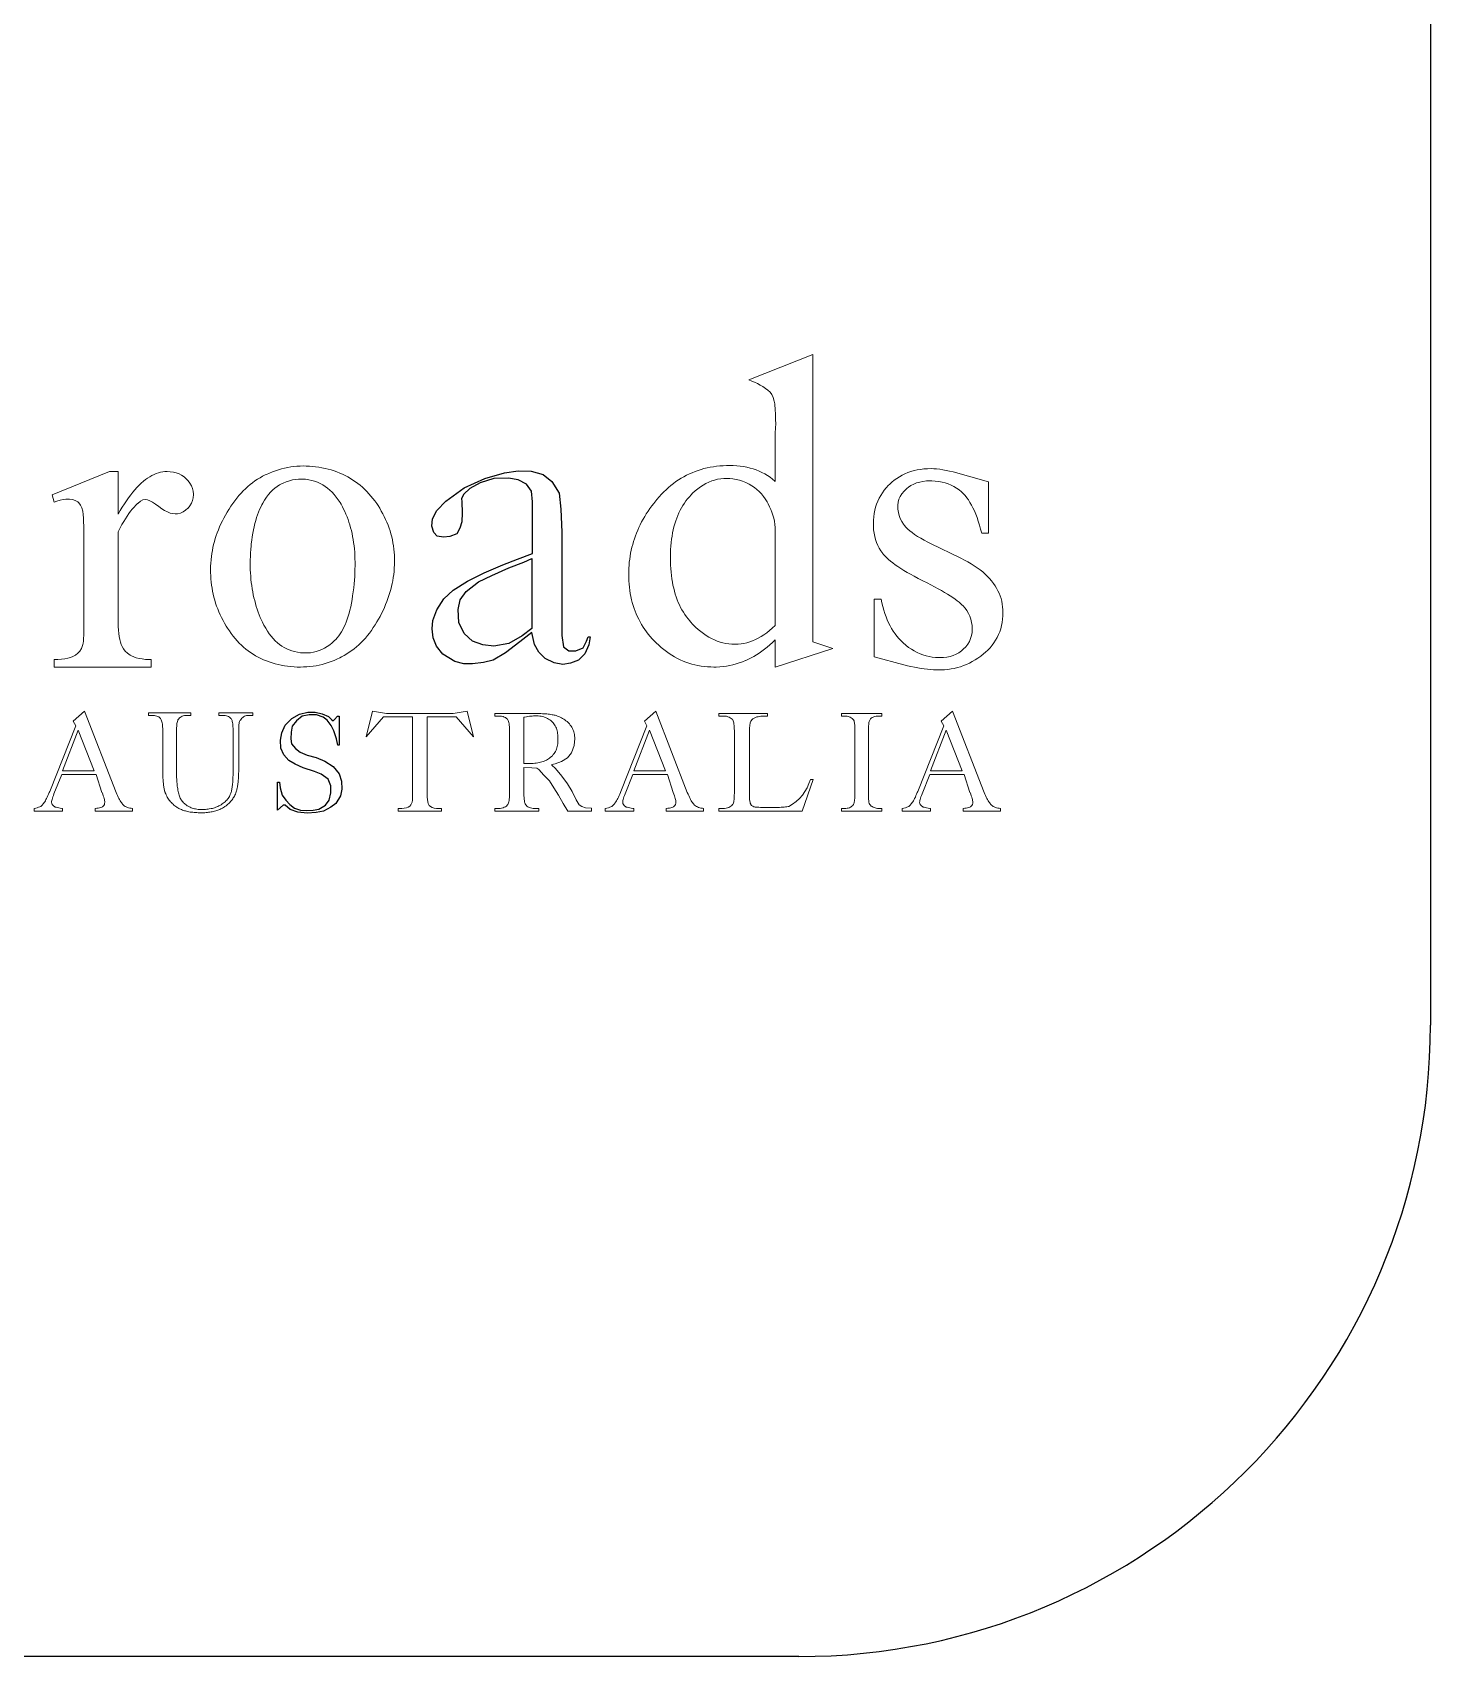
# Model space of a CAD drawing. Extents: x 182 to 1067, y -1436 to 264.
# Drawn here: x 280.27 to 302.4, y 143.55 to 169.26 of the extents above; entities that cross this region are included whole.
import ezdxf

# ---------------------------------------------------------------- set-up
doc = ezdxf.new("R2010")
doc.units = 0
doc.header["$LTSCALE"] = 12
doc.header["$MEASUREMENT"] = 0
doc.layers.add('L18', color=4, linetype='CONTINUOUS')
doc.layers.add('L35', color=3, linetype='CONTINUOUS')

msp = doc.modelspace()

# ---------------------------------------------------------------- linework, layer by layer
at = {"layer": 'L18', "lineweight": 0}
for points in [[(291.608, 163.762, -0.102516), (291.947, 163.568), (291.972, 163.532), (291.993, 163.485), (292.01, 163.429), (292.014, 163.408), (292.018, 163.383), (292.021, 163.353), (292.023, 163.318), (292.026, 163.279), (292.028, 163.235), (292.03, 163.186), (292.032, 163.133), (292.033, 163.074), (292.026, 162.926), (292.026, 162.859), (292.027, 162.786), (292.027, 162.709), (292.027, 162.155), (292.021, 162.16), (291.982, 162.192), (291.943, 162.221), (291.902, 162.249), (291.859, 162.274), (291.815, 162.297), (291.77, 162.318), (291.724, 162.337), (291.676, 162.353), (291.627, 162.368), (291.577, 162.38), (291.525, 162.39), (291.472, 162.398), (291.418, 162.403), (291.362, 162.406), (291.305, 162.408), (291.255, 162.407), (291.202, 162.404), (291.149, 162.401), (291.098, 162.395), (291.047, 162.388), (290.997, 162.379), (290.947, 162.369), (290.898, 162.358), (290.851, 162.344), (290.804, 162.329), (290.757, 162.312), (290.712, 162.294), (290.667, 162.274), (290.623, 162.253), (290.579, 162.23), (290.537, 162.205), (290.495, 162.179), (290.454, 162.152), (290.414, 162.122), (290.375, 162.091), (290.336, 162.059), (290.298, 162.025), (290.261, 161.989), (290.224, 161.952), (290.188, 161.913), (290.154, 161.872), (290.134, 161.849), (290.102, 161.808), (290.071, 161.767), (290.041, 161.726), (290.013, 161.684), (289.985, 161.642), (289.959, 161.599), (289.935, 161.557), (289.911, 161.514), (289.889, 161.47), (289.868, 161.427), (289.849, 161.383), (289.83, 161.338), (289.813, 161.294), (289.797, 161.249), (289.783, 161.204), (289.77, 161.159), (289.757, 161.113), (289.747, 161.067), (289.737, 161.02), (289.729, 160.974), (289.722, 160.927), (289.716, 160.879), (289.712, 160.832), (289.709, 160.784), (289.707, 160.736), (289.706, 160.687), (289.707, 160.635), (289.709, 160.582), (289.712, 160.531), (289.717, 160.479), (289.723, 160.429), (289.731, 160.38), (289.74, 160.331), (289.751, 160.283), (289.763, 160.236), (289.776, 160.19), (289.791, 160.145), (289.807, 160.1), (289.825, 160.057), (289.843, 160.014), (289.864, 159.972), (289.885, 159.93), (289.909, 159.89), (289.933, 159.85), (289.959, 159.812), (289.987, 159.774), (290.015, 159.737), (290.046, 159.701), (290.077, 159.665), (290.11, 159.63), (290.141, 159.6), (290.181, 159.562), (290.221, 159.527), (290.262, 159.494), (290.303, 159.462), (290.346, 159.432), (290.389, 159.404), (290.432, 159.379), (290.476, 159.354), (290.521, 159.333), (290.567, 159.312), (290.613, 159.294), (290.659, 159.278), (290.707, 159.264), (290.755, 159.251), (290.803, 159.241), (290.853, 159.232), (290.903, 159.225), (290.953, 159.22), (291.004, 159.218), (291.056, 159.217), (291.093, 159.217), (291.147, 159.22), (291.2, 159.225), (291.253, 159.231), (291.305, 159.24), (291.357, 159.252), (291.407, 159.265), (291.457, 159.281), (291.506, 159.298), (291.554, 159.319), (291.562, 159.322), (291.604, 159.341), (291.645, 159.362), (291.687, 159.385), (291.729, 159.411), (291.771, 159.438), (291.813, 159.468), (291.855, 159.499), (291.898, 159.533), (291.941, 159.569), (291.984, 159.607), (292.027, 159.647), (292.027, 159.217), (292.937, 159.511), (292.622, 159.617), (292.622, 164.165)], [(292.625, 157.438), (292.582, 157.438, -0.210234), (292.24, 157.009), (292.229, 157.007), (292.211, 157.004), (292.19, 157.001), (292.169, 156.999), (292.145, 156.997), (292.121, 156.995), (292.094, 156.994), (292.066, 156.993), (292.037, 156.993), (292.006, 156.993), (291.882, 156.993), (291.855, 156.993), (291.822, 156.993), (291.792, 156.994), (291.765, 156.995), (291.743, 156.996), (291.723, 156.998), (291.707, 156.999), (291.695, 157.001), (291.686, 157.004), (291.67, 157.011), (291.652, 157.024), (291.639, 157.039), (291.637, 157.045), (291.631, 157.059), (291.627, 157.075), (291.624, 157.094), (291.621, 157.117), (291.62, 157.142), (291.619, 157.169), (291.619, 158.183), (291.62, 158.203), (291.62, 158.232), (291.621, 158.258), (291.623, 158.281), (291.625, 158.302), (291.628, 158.32), (291.631, 158.335), (291.635, 158.347), (291.639, 158.357), (291.645, 158.367), (291.658, 158.381), (291.673, 158.395), (291.692, 158.407), (291.715, 158.418), (291.722, 158.421), (291.737, 158.426), (291.755, 158.43), (291.774, 158.433), (291.796, 158.436), (291.819, 158.438), (291.845, 158.44), (291.874, 158.441), (291.904, 158.441), (291.904, 158.483), (291.134, 158.483), (291.134, 158.441), (291.198, 158.441), (291.206, 158.441), (291.231, 158.439), (291.254, 158.436), (291.276, 158.43), (291.295, 158.423), (291.313, 158.414), (291.329, 158.403), (291.343, 158.39), (291.345, 158.388), (291.352, 158.379), (291.358, 158.366), (291.364, 158.351), (291.368, 158.334), (291.372, 158.314), (291.375, 158.292), (291.377, 158.267), (291.378, 158.239), (291.379, 158.209), (291.379, 157.211), (291.378, 157.196), (291.378, 157.168), (291.376, 157.142), (291.374, 157.119), (291.371, 157.098), (291.368, 157.08), (291.363, 157.065), (291.358, 157.052), (291.352, 157.042), (291.35, 157.04), (291.338, 157.025), (291.323, 157.013), (291.307, 157.002), (291.289, 156.993), (291.269, 156.987), (291.247, 156.982), (291.224, 156.979), (291.198, 156.978), (291.134, 156.978), (291.134, 156.936), (292.451, 156.936)]]:
    msp.add_lwpolyline(points, format="xyb", close=True, dxfattribs=at)
for points in [[(280.577, 161.944), (280.609, 161.826), (280.654, 161.842), (280.704, 161.857), (280.751, 161.867), (280.796, 161.874), (280.839, 161.876), (280.851, 161.875), (280.9, 161.869), (280.944, 161.854), (280.984, 161.83), (280.999, 161.816), (281.025, 161.781), (281.047, 161.738), (281.062, 161.685), (281.065, 161.67), (281.068, 161.647), (281.07, 161.619), (281.073, 161.586), (281.075, 161.548), (281.076, 161.505), (281.078, 161.456), (281.079, 161.403), (281.08, 161.344), (281.081, 161.28), (281.081, 161.211), (281.082, 161.137), (281.082, 161.058), (281.082, 159.893), (281.082, 159.85), (281.081, 159.78), (281.08, 159.72), (281.077, 159.669), (281.074, 159.628), (281.07, 159.596), (281.066, 159.574), (281.06, 159.557), (281.041, 159.509), (281.016, 159.469), (280.986, 159.435), (280.951, 159.407), (280.94, 159.401), (280.906, 159.383), (280.868, 159.369), (280.825, 159.356), (280.778, 159.347), (280.726, 159.34), (280.67, 159.336), (280.609, 159.335), (280.609, 159.217), (282.148, 159.217), (282.148, 159.335), (282.111, 159.335), (282.054, 159.338), (282.002, 159.344), (281.954, 159.352), (281.911, 159.364), (281.872, 159.377), (281.837, 159.394), (281.815, 159.406), (281.773, 159.436), (281.737, 159.468), (281.708, 159.503), (281.686, 159.542), (281.672, 159.574), (281.659, 159.612), (281.648, 159.653), (281.639, 159.699), (281.632, 159.748), (281.627, 159.801), (281.624, 159.858), (281.623, 159.919), (281.623, 161.36), (281.627, 161.367), (281.655, 161.421), (281.683, 161.472), (281.711, 161.52), (281.739, 161.565), (281.766, 161.608), (281.794, 161.647), (281.821, 161.684), (281.848, 161.718), (281.875, 161.75), (281.902, 161.778), (281.929, 161.804), (281.933, 161.807), (281.976, 161.841), (282.017, 161.862), (282.056, 161.869), (282.058, 161.869), (282.089, 161.864), (282.126, 161.85), (282.168, 161.828), (282.216, 161.797), (282.27, 161.757), (282.315, 161.723), (282.36, 161.694), (282.404, 161.672), (282.446, 161.655), (282.487, 161.646), (282.526, 161.642), (282.565, 161.645), (282.61, 161.655), (282.653, 161.673), (282.692, 161.698), (282.729, 161.731), (282.73, 161.732), (282.76, 161.769), (282.784, 161.809), (282.801, 161.852), (282.811, 161.898), (282.815, 161.948), (282.815, 161.953), (282.811, 161.999), (282.801, 162.044), (282.784, 162.086), (282.761, 162.127), (282.732, 162.166), (282.696, 162.204), (282.667, 162.228), (282.629, 162.254), (282.588, 162.275), (282.544, 162.291), (282.498, 162.303), (282.449, 162.31), (282.398, 162.312), (282.398, 162.312), (282.363, 162.311), (282.329, 162.307), (282.294, 162.301), (282.26, 162.292), (282.226, 162.28), (282.192, 162.266), (282.158, 162.25), (282.124, 162.23), (282.09, 162.209), (282.056, 162.185), (282.023, 162.158), (281.989, 162.128), (281.955, 162.096), (281.922, 162.062), (281.888, 162.024), (281.855, 161.985), (281.822, 161.943), (281.788, 161.898), (281.755, 161.851), (281.722, 161.801), (281.689, 161.748), (281.656, 161.693), (281.623, 161.636), (281.623, 162.312), (281.486, 162.312)], [(283.953, 162.259), (283.911, 162.238), (283.87, 162.214), (283.829, 162.19), (283.79, 162.163), (283.751, 162.135), (283.713, 162.105), (283.676, 162.074), (283.64, 162.041), (283.604, 162.006), (283.569, 161.97), (283.536, 161.932), (283.503, 161.892), (283.471, 161.851), (283.439, 161.808), (283.409, 161.764), (283.379, 161.718), (283.376, 161.713), (283.348, 161.668), (283.322, 161.622), (283.297, 161.576), (283.273, 161.53), (283.251, 161.484), (283.23, 161.437), (283.211, 161.391), (283.193, 161.344), (283.177, 161.297), (283.161, 161.25), (283.148, 161.203), (283.135, 161.156), (283.124, 161.108), (283.115, 161.061), (283.107, 161.013), (283.1, 160.965), (283.095, 160.917), (283.095, 160.913), (283.091, 160.862), (283.088, 160.812), (283.087, 160.761), (283.087, 160.711), (283.089, 160.661), (283.092, 160.612), (283.096, 160.563), (283.102, 160.514), (283.11, 160.466), (283.118, 160.417), (283.128, 160.37), (283.14, 160.322), (283.153, 160.275), (283.167, 160.228), (283.183, 160.182), (283.201, 160.136), (283.219, 160.09), (283.24, 160.044), (283.261, 159.999), (283.284, 159.954), (283.309, 159.91), (283.334, 159.865), (283.356, 159.831), (283.384, 159.788), (283.413, 159.746), (283.444, 159.707), (283.475, 159.669), (283.507, 159.632), (283.54, 159.597), (283.574, 159.564), (283.609, 159.532), (283.645, 159.501), (283.683, 159.472), (283.721, 159.445), (283.76, 159.419), (283.8, 159.395), (283.841, 159.372), (283.883, 159.351), (283.926, 159.331), (283.97, 159.313), (284.015, 159.297), (284.061, 159.282), (284.108, 159.268), (284.156, 159.256), (284.205, 159.246), (284.255, 159.237), (284.306, 159.23), (284.358, 159.224), (284.408, 159.22), (284.459, 159.217), (284.51, 159.217), (284.56, 159.218), (284.61, 159.22), (284.66, 159.224), (284.709, 159.231), (284.758, 159.238), (284.806, 159.248), (284.854, 159.259), (284.902, 159.272), (284.948, 159.286), (284.995, 159.302), (285.041, 159.32), (285.087, 159.34), (285.132, 159.361), (285.16, 159.376), (285.202, 159.399), (285.243, 159.423), (285.283, 159.45), (285.322, 159.477), (285.36, 159.507), (285.398, 159.537), (285.434, 159.57), (285.469, 159.604), (285.504, 159.639), (285.537, 159.676), (285.57, 159.715), (285.602, 159.755), (285.633, 159.797), (285.663, 159.841), (285.692, 159.885), (285.721, 159.932), (285.744, 159.973), (285.77, 160.019), (285.794, 160.066), (285.817, 160.113), (285.839, 160.16), (285.858, 160.207), (285.877, 160.254), (285.895, 160.301), (285.911, 160.348), (285.926, 160.395), (285.939, 160.442), (285.951, 160.49), (285.962, 160.537), (285.971, 160.584), (285.979, 160.632), (285.986, 160.68), (285.991, 160.727), (285.991, 160.733), (285.995, 160.785), (285.998, 160.835), (285.999, 160.886), (285.998, 160.937), (285.997, 160.986), (285.993, 161.036), (285.988, 161.085), (285.982, 161.134), (285.974, 161.182), (285.965, 161.23), (285.954, 161.277), (285.942, 161.324), (285.928, 161.371), (285.913, 161.417), (285.896, 161.463), (285.878, 161.509), (285.858, 161.554), (285.837, 161.598), (285.814, 161.643), (285.79, 161.687), (285.765, 161.73), (285.738, 161.773), (285.717, 161.805), (285.687, 161.846), (285.657, 161.886), (285.626, 161.924), (285.594, 161.961), (285.561, 161.996), (285.526, 162.031), (285.491, 162.063), (285.455, 162.094), (285.418, 162.124), (285.38, 162.151), (285.341, 162.178), (285.301, 162.203), (285.261, 162.227), (285.219, 162.249), (285.176, 162.269), (285.132, 162.288), (285.088, 162.306), (285.042, 162.322), (284.995, 162.337), (284.948, 162.35), (284.899, 162.362), (284.85, 162.372), (284.8, 162.381), (284.748, 162.388), (284.696, 162.394), (284.652, 162.397), (284.602, 162.399), (284.553, 162.4), (284.503, 162.399), (284.454, 162.396), (284.405, 162.391), (284.356, 162.385), (284.308, 162.376), (284.259, 162.366), (284.211, 162.354), (284.162, 162.34), (284.114, 162.325), (284.067, 162.308), (284.019, 162.289), (283.972, 162.268)], [(294.633, 159.365), (294.613, 159.365), (294.561, 159.367), (294.511, 159.373), (294.461, 159.382), (294.413, 159.394), (294.365, 159.409), (294.318, 159.427), (294.271, 159.447), (294.226, 159.471), (294.181, 159.499), (294.137, 159.528), (294.094, 159.562), (294.052, 159.598), (294.045, 159.603), (294.013, 159.635), (293.981, 159.67), (293.95, 159.705), (293.922, 159.743), (293.894, 159.783), (293.869, 159.825), (293.844, 159.869), (293.821, 159.915), (293.8, 159.963), (293.78, 160.012), (293.761, 160.064), (293.744, 160.117), (293.728, 160.173), (293.714, 160.231), (293.701, 160.29), (293.592, 160.29), (293.592, 159.379), (294.061, 159.252), (294.118, 159.238), (294.174, 159.225), (294.228, 159.214), (294.282, 159.204), (294.334, 159.195), (294.385, 159.188), (294.436, 159.182), (294.485, 159.177), (294.533, 159.173), (294.58, 159.172), (294.626, 159.171), (294.656, 159.171), (294.707, 159.174), (294.759, 159.179), (294.81, 159.186), (294.86, 159.196), (294.909, 159.208), (294.957, 159.222), (295.005, 159.239), (295.053, 159.258), (295.099, 159.28), (295.145, 159.304), (295.19, 159.33), (295.235, 159.359), (295.279, 159.39), (295.322, 159.424), (295.352, 159.45), (295.391, 159.485), (295.426, 159.522), (295.459, 159.561), (295.489, 159.601), (295.515, 159.643), (295.54, 159.686), (295.561, 159.73), (295.579, 159.776), (295.595, 159.824), (295.607, 159.873), (295.618, 159.923), (295.625, 159.975), (295.629, 160.029), (295.63, 160.083), (295.629, 160.124), (295.626, 160.169), (295.62, 160.214), (295.611, 160.258), (295.6, 160.301), (295.586, 160.343), (295.57, 160.384), (295.551, 160.425), (295.53, 160.465), (295.506, 160.504), (295.48, 160.542), (295.451, 160.58), (295.419, 160.617), (295.385, 160.652), (295.349, 160.688), (295.31, 160.722), (295.268, 160.756), (295.223, 160.788), (295.177, 160.82), (295.127, 160.851), (295.075, 160.882), (295.021, 160.911), (294.964, 160.94), (294.485, 161.173), (294.444, 161.194), (294.384, 161.225), (294.329, 161.255), (294.279, 161.285), (294.233, 161.315), (294.192, 161.345), (294.155, 161.374), (294.123, 161.402), (294.095, 161.431), (294.071, 161.459), (294.055, 161.48), (294.028, 161.523), (294.006, 161.568), (293.989, 161.616), (293.976, 161.666), (293.969, 161.719), (293.967, 161.774), (293.967, 161.78), (293.971, 161.827), (293.983, 161.873), (294.003, 161.918), (294.03, 161.961), (294.065, 162.003), (294.108, 162.043), (294.134, 162.064), (294.174, 162.091), (294.218, 162.113), (294.264, 162.132), (294.313, 162.146), (294.365, 162.156), (294.42, 162.163), (294.479, 162.164), (294.504, 162.164), (294.56, 162.162), (294.614, 162.155), (294.666, 162.146), (294.716, 162.133), (294.765, 162.118), (294.811, 162.098), (294.855, 162.076), (294.898, 162.051), (294.939, 162.022), (294.977, 161.991), (294.981, 161.987), (295.008, 161.96), (295.034, 161.931), (295.06, 161.898), (295.085, 161.862), (295.109, 161.823), (295.132, 161.781), (295.155, 161.736), (295.178, 161.688), (295.199, 161.637), (295.22, 161.582), (295.239, 161.525), (295.259, 161.464), (295.278, 161.401), (295.295, 161.334), (295.404, 161.334), (295.404, 162.149), (294.844, 162.305), (294.787, 162.319), (294.732, 162.331), (294.68, 162.341), (294.63, 162.349), (294.581, 162.354), (294.535, 162.357), (294.492, 162.358), (294.436, 162.357), (294.38, 162.353), (294.326, 162.347), (294.274, 162.338), (294.223, 162.327), (294.174, 162.312), (294.126, 162.296), (294.08, 162.277), (294.035, 162.255), (293.992, 162.231), (293.951, 162.204), (293.911, 162.175), (293.872, 162.143), (293.835, 162.109), (293.82, 162.094), (293.784, 162.055), (293.752, 162.015), (293.722, 161.974), (293.695, 161.932), (293.671, 161.888), (293.649, 161.843), (293.631, 161.796), (293.615, 161.748), (293.602, 161.699), (293.592, 161.649), (293.585, 161.596), (293.581, 161.543), (293.579, 161.489), (293.58, 161.446), (293.584, 161.391), (293.591, 161.336), (293.601, 161.284), (293.614, 161.234), (293.63, 161.186), (293.65, 161.141), (293.673, 161.097), (293.698, 161.055), (293.727, 161.016), (293.737, 161.003), (293.761, 160.976), (293.787, 160.949), (293.817, 160.921), (293.85, 160.893), (293.886, 160.865), (293.925, 160.836), (293.967, 160.807), (294.013, 160.777), (294.061, 160.747), (294.113, 160.716), (294.168, 160.685), (294.225, 160.653), (294.287, 160.621), (294.351, 160.589), (294.364, 160.582), (294.429, 160.549), (294.491, 160.517), (294.549, 160.486), (294.605, 160.456), (294.657, 160.427), (294.706, 160.398), (294.752, 160.37), (294.795, 160.343), (294.835, 160.317), (294.872, 160.292), (294.905, 160.267), (294.936, 160.243), (294.963, 160.22), (294.987, 160.198), (294.996, 160.19), (295.031, 160.151), (295.061, 160.11), (295.087, 160.066), (295.108, 160.021), (295.124, 159.973), (295.135, 159.924), (295.142, 159.872), (295.145, 159.818), (295.142, 159.766), (295.133, 159.716), (295.119, 159.668), (295.099, 159.622), (295.073, 159.579), (295.041, 159.538), (295.003, 159.499), (294.972, 159.472), (294.932, 159.444), (294.889, 159.419), (294.843, 159.4), (294.794, 159.384), (294.743, 159.373), (294.689, 159.367)], [(284.52, 159.442), (284.508, 159.444), (284.462, 159.45), (284.418, 159.46), (284.375, 159.472), (284.333, 159.487), (284.293, 159.504), (284.254, 159.524), (284.216, 159.547), (284.179, 159.573), (284.144, 159.602), (284.11, 159.633), (284.077, 159.667), (284.046, 159.703), (284.015, 159.743), (283.986, 159.785), (283.959, 159.83), (283.932, 159.878), (283.907, 159.928), (283.883, 159.981), (283.874, 160.002), (283.857, 160.045), (283.84, 160.088), (283.825, 160.132), (283.81, 160.177), (283.797, 160.223), (283.785, 160.268), (283.773, 160.315), (283.763, 160.362), (283.754, 160.409), (283.745, 160.457), (283.738, 160.506), (283.732, 160.555), (283.726, 160.605), (283.722, 160.655), (283.719, 160.706), (283.716, 160.758), (283.715, 160.81), (283.715, 160.862), (283.716, 160.916), (283.717, 160.969), (283.72, 161.024), (283.724, 161.078), (283.729, 161.134), (283.732, 161.165), (283.739, 161.223), (283.746, 161.279), (283.755, 161.334), (283.765, 161.387), (283.776, 161.438), (283.788, 161.488), (283.801, 161.536), (283.815, 161.582), (283.83, 161.626), (283.846, 161.669), (283.863, 161.71), (283.881, 161.749), (283.9, 161.787), (283.913, 161.811), (283.942, 161.86), (283.972, 161.905), (284.004, 161.947), (284.037, 161.985), (284.071, 162.02), (284.106, 162.051), (284.142, 162.078), (284.18, 162.102), (284.218, 162.122), (284.235, 162.13), (284.285, 162.15), (284.334, 162.166), (284.383, 162.179), (284.431, 162.187), (284.479, 162.192), (284.527, 162.193), (284.574, 162.191), (284.592, 162.189), (284.641, 162.182), (284.688, 162.171), (284.734, 162.158), (284.778, 162.142), (284.821, 162.123), (284.862, 162.102), (284.901, 162.077), (284.939, 162.049), (284.976, 162.018), (285.011, 161.985), (285.044, 161.948), (285.076, 161.908), (285.107, 161.866), (285.136, 161.821), (285.152, 161.794), (285.173, 161.756), (285.193, 161.717), (285.212, 161.678), (285.23, 161.637), (285.247, 161.596), (285.263, 161.554), (285.278, 161.511), (285.291, 161.468), (285.304, 161.423), (285.316, 161.378), (285.326, 161.331), (285.336, 161.284), (285.344, 161.236), (285.352, 161.187), (285.358, 161.138), (285.363, 161.087), (285.368, 161.035), (285.371, 160.983), (285.373, 160.93), (285.374, 160.876), (285.374, 160.821), (285.373, 160.765), (285.372, 160.708), (285.368, 160.651), (285.365, 160.593), (285.359, 160.533), (285.353, 160.471), (285.345, 160.407), (285.336, 160.345), (285.327, 160.285), (285.316, 160.228), (285.305, 160.172), (285.292, 160.119), (285.279, 160.068), (285.264, 160.02), (285.249, 159.973), (285.232, 159.929), (285.215, 159.887), (285.197, 159.847), (285.178, 159.809), (285.158, 159.774), (285.137, 159.741), (285.115, 159.71), (285.092, 159.681), (285.068, 159.654), (285.05, 159.636), (285.012, 159.601), (284.973, 159.569), (284.933, 159.541), (284.892, 159.516), (284.849, 159.494), (284.805, 159.477), (284.761, 159.462), (284.715, 159.451), (284.668, 159.444), (284.62, 159.44), (284.571, 159.44)], [(291.56, 162.137), (291.612, 162.112), (291.655, 162.087), (291.696, 162.059), (291.735, 162.028), (291.772, 161.995), (291.806, 161.958), (291.839, 161.919), (291.869, 161.878), (291.897, 161.833), (291.916, 161.799), (291.937, 161.756), (291.957, 161.712), (291.974, 161.667), (291.989, 161.621), (292.002, 161.574), (292.013, 161.525), (292.021, 161.476), (292.027, 161.426), (292.027, 159.876), (292.023, 159.873), (291.979, 159.832), (291.935, 159.795), (291.891, 159.76), (291.847, 159.728), (291.802, 159.7), (291.758, 159.674), (291.713, 159.652), (291.668, 159.632), (291.622, 159.615), (291.576, 159.602), (291.53, 159.591), (291.484, 159.584), (291.438, 159.579), (291.392, 159.578), (291.388, 159.578), (291.339, 159.58), (291.292, 159.584), (291.245, 159.591), (291.198, 159.601), (291.152, 159.613), (291.107, 159.628), (291.062, 159.647), (291.018, 159.667), (290.974, 159.691), (290.931, 159.717), (290.889, 159.746), (290.846, 159.778), (290.805, 159.812), (290.764, 159.85), (290.724, 159.89), (290.684, 159.932), (290.672, 159.946), (290.645, 159.979), (290.619, 160.012), (290.594, 160.048), (290.571, 160.084), (290.549, 160.121), (290.528, 160.16), (290.508, 160.2), (290.49, 160.241), (290.473, 160.283), (290.457, 160.327), (290.443, 160.372), (290.43, 160.418), (290.418, 160.465), (290.407, 160.514), (290.397, 160.563), (290.389, 160.614), (290.382, 160.667), (290.377, 160.72), (290.372, 160.775), (290.369, 160.831), (290.367, 160.888), (290.367, 160.947), (290.367, 160.962), (290.368, 161.02), (290.37, 161.076), (290.374, 161.132), (290.379, 161.186), (290.385, 161.239), (290.393, 161.291), (290.402, 161.341), (290.412, 161.39), (290.423, 161.438), (290.436, 161.485), (290.45, 161.53), (290.466, 161.574), (290.483, 161.617), (290.501, 161.659), (290.521, 161.699), (290.542, 161.738), (290.564, 161.775), (290.588, 161.812), (290.613, 161.847), (290.639, 161.881), (290.666, 161.913), (290.695, 161.945), (290.718, 161.968), (290.759, 162.006), (290.8, 162.04), (290.842, 162.071), (290.885, 162.099), (290.929, 162.124), (290.974, 162.145), (291.02, 162.163), (291.067, 162.178), (291.114, 162.189), (291.163, 162.198), (291.212, 162.202), (291.262, 162.204), (291.308, 162.202), (291.357, 162.197), (291.407, 162.188), (291.458, 162.174), (291.509, 162.158)], [(280.913, 158.358), (280.954, 158.285), (280.54, 157.245), (280.533, 157.228), (280.523, 157.203), (280.512, 157.18), (280.502, 157.158), (280.491, 157.137), (280.481, 157.118), (280.472, 157.1), (280.462, 157.083), (280.452, 157.069), (280.443, 157.055), (280.433, 157.043), (280.424, 157.032), (280.415, 157.023), (280.41, 157.017), (280.398, 157.01), (280.383, 157.003), (280.365, 156.996), (280.344, 156.989), (280.32, 156.983), (280.294, 156.978), (280.294, 156.936), (280.745, 156.936), (280.745, 156.978), (280.732, 156.979), (280.705, 156.982), (280.682, 156.985), (280.66, 156.99), (280.642, 156.995), (280.627, 157), (280.614, 157.006), (280.604, 157.013), (280.593, 157.024), (280.581, 157.039), (280.573, 157.057), (280.571, 157.075), (280.571, 157.087), (280.574, 157.103), (280.577, 157.121), (280.583, 157.14), (280.59, 157.161), (280.598, 157.184), (280.608, 157.21), (280.732, 157.515), (281.277, 157.515), (281.367, 157.231), (281.368, 157.228), (281.379, 157.203), (281.387, 157.179), (281.395, 157.157), (281.401, 157.136), (281.405, 157.118), (281.409, 157.101), (281.411, 157.086), (281.412, 157.073), (281.41, 157.059), (281.405, 157.04), (281.395, 157.024), (281.38, 157.009), (281.376, 157.005), (281.363, 156.998), (281.348, 156.992), (281.33, 156.987), (281.309, 156.983), (281.285, 156.98), (281.259, 156.978), (281.259, 156.936), (281.851, 156.936), (281.851, 156.978), (281.831, 156.98), (281.809, 156.983), (281.789, 156.988), (281.77, 156.994), (281.753, 157.001), (281.736, 157.01), (281.721, 157.019), (281.708, 157.031), (281.703, 157.035), (281.694, 157.045), (281.685, 157.056), (281.675, 157.069), (281.666, 157.083), (281.656, 157.099), (281.646, 157.117), (281.635, 157.137), (281.625, 157.158), (281.614, 157.181), (281.604, 157.205), (281.593, 157.231), (281.092, 158.518)], [(282.95, 156.96), (282.929, 156.961), (282.909, 156.962), (282.889, 156.963), (282.869, 156.966), (282.85, 156.969), (282.832, 156.973), (282.815, 156.977), (282.798, 156.982), (282.781, 156.988), (282.766, 156.995), (282.751, 157.002), (282.734, 157.011), (282.717, 157.021), (282.701, 157.032), (282.686, 157.044), (282.672, 157.056), (282.659, 157.068), (282.646, 157.082), (282.635, 157.095), (282.625, 157.11), (282.623, 157.113), (282.615, 157.126), (282.607, 157.141), (282.6, 157.156), (282.594, 157.172), (282.588, 157.19), (282.582, 157.208), (282.578, 157.227), (282.573, 157.247), (282.569, 157.269), (282.566, 157.291), (282.563, 157.311), (282.56, 157.332), (282.558, 157.352), (282.556, 157.372), (282.554, 157.391), (282.552, 157.41), (282.551, 157.428), (282.55, 157.446), (282.549, 157.464), (282.549, 157.481), (282.549, 157.498), (282.549, 158.219), (282.549, 158.229), (282.549, 158.255), (282.55, 158.279), (282.552, 158.301), (282.555, 158.321), (282.558, 158.338), (282.562, 158.354), (282.566, 158.368), (282.571, 158.38), (282.577, 158.39), (282.583, 158.397), (282.594, 158.41), (282.607, 158.42), (282.621, 158.43), (282.637, 158.437), (282.654, 158.443), (282.672, 158.447), (282.692, 158.449), (282.714, 158.45), (282.773, 158.45), (282.773, 158.492), (282.105, 158.492), (282.105, 158.45), (282.163, 158.45), (282.176, 158.45), (282.198, 158.448), (282.217, 158.445), (282.235, 158.44), (282.252, 158.434), (282.267, 158.426), (282.28, 158.417), (282.291, 158.406), (282.294, 158.402), (282.301, 158.391), (282.307, 158.379), (282.312, 158.365), (282.317, 158.35), (282.321, 158.333), (282.324, 158.313), (282.327, 158.292), (282.328, 158.27), (282.329, 158.245), (282.33, 158.219), (282.33, 157.614), (282.33, 157.604), (282.33, 157.577), (282.33, 157.551), (282.331, 157.527), (282.331, 157.502), (282.332, 157.479), (282.333, 157.457), (282.334, 157.435), (282.336, 157.414), (282.337, 157.395), (282.339, 157.376), (282.341, 157.357), (282.343, 157.34), (282.345, 157.324), (282.348, 157.308), (282.351, 157.294), (282.353, 157.28), (282.356, 157.267), (282.359, 157.255), (282.363, 157.243), (282.366, 157.233), (282.369, 157.226), (282.376, 157.208), (282.384, 157.191), (282.392, 157.174), (282.401, 157.158), (282.411, 157.142), (282.421, 157.126), (282.431, 157.111), (282.442, 157.097), (282.454, 157.083), (282.466, 157.069), (282.479, 157.056), (282.493, 157.043), (282.507, 157.031), (282.521, 157.019), (282.536, 157.008), (282.552, 156.997), (282.557, 156.993), (282.57, 156.986), (282.583, 156.978), (282.597, 156.971), (282.611, 156.964), (282.626, 156.958), (282.641, 156.952), (282.657, 156.946), (282.674, 156.941), (282.691, 156.937), (282.708, 156.932), (282.726, 156.928), (282.745, 156.924), (282.764, 156.921), (282.784, 156.918), (282.804, 156.916), (282.825, 156.914), (282.846, 156.912), (282.868, 156.911), (282.89, 156.91), (282.913, 156.909), (282.936, 156.909), (282.951, 156.909), (282.973, 156.91), (282.994, 156.91), (283.016, 156.912), (283.036, 156.914), (283.056, 156.916), (283.076, 156.918), (283.095, 156.922), (283.114, 156.925), (283.133, 156.929), (283.151, 156.933), (283.168, 156.938), (283.185, 156.944), (283.201, 156.949), (283.218, 156.955), (283.233, 156.962), (283.248, 156.969), (283.263, 156.976), (283.278, 156.984), (283.291, 156.993), (283.305, 157.001), (283.314, 157.008), (283.331, 157.02), (283.347, 157.032), (283.362, 157.045), (283.376, 157.058), (283.39, 157.071), (283.403, 157.085), (283.415, 157.099), (283.426, 157.113), (283.437, 157.128), (283.447, 157.143), (283.456, 157.158), (283.465, 157.173), (283.473, 157.189), (283.48, 157.205), (283.486, 157.222), (283.488, 157.226), (283.492, 157.24), (283.496, 157.254), (283.501, 157.269), (283.504, 157.284), (283.508, 157.3), (283.511, 157.317), (283.514, 157.334), (283.517, 157.351), (283.52, 157.37), (283.522, 157.388), (283.524, 157.408), (283.526, 157.427), (283.527, 157.448), (283.529, 157.469), (283.53, 157.49), (283.53, 157.512), (283.531, 157.535), (283.532, 157.558), (283.532, 157.582), (283.532, 158.209), (283.532, 158.236), (283.533, 158.261), (283.534, 158.284), (283.536, 158.305), (283.539, 158.323), (283.542, 158.34), (283.546, 158.353), (283.551, 158.365), (283.556, 158.374), (283.558, 158.377), (283.569, 158.393), (283.582, 158.406), (283.595, 158.418), (283.609, 158.428), (283.625, 158.436), (283.641, 158.442), (283.658, 158.447), (283.677, 158.449), (283.696, 158.45), (283.754, 158.45), (283.754, 158.492), (283.22, 158.492), (283.22, 158.45), (283.278, 158.45), (283.298, 158.449), (283.318, 158.447), (283.337, 158.443), (283.355, 158.438), (283.371, 158.431), (283.385, 158.422), (283.399, 158.412), (283.41, 158.4), (283.411, 158.4), (283.417, 158.391), (283.422, 158.381), (283.427, 158.368), (283.431, 158.353), (283.435, 158.336), (283.437, 158.317), (283.44, 158.295), (283.441, 158.272), (283.442, 158.246), (283.442, 158.219), (283.442, 157.545), (283.442, 157.525), (283.442, 157.5), (283.441, 157.476), (283.441, 157.452), (283.44, 157.429), (283.438, 157.407), (283.437, 157.386), (283.435, 157.366), (283.433, 157.346), (283.431, 157.328), (283.428, 157.31), (283.425, 157.293), (283.422, 157.277), (283.419, 157.261), (283.416, 157.247), (283.412, 157.233), (283.408, 157.22), (283.404, 157.208), (283.399, 157.196), (283.392, 157.181), (283.384, 157.166), (283.375, 157.151), (283.365, 157.137), (283.354, 157.122), (283.342, 157.109), (283.33, 157.096), (283.316, 157.083), (283.302, 157.071), (283.286, 157.059), (283.27, 157.048), (283.253, 157.037), (283.235, 157.026), (283.234, 157.026), (283.218, 157.017), (283.201, 157.009), (283.185, 157.002), (283.168, 156.995), (283.151, 156.989), (283.133, 156.984), (283.116, 156.979), (283.098, 156.974), (283.066, 156.971), (283.047, 156.967), (283.028, 156.965), (283.009, 156.963), (282.99, 156.961), (282.97, 156.961)], [(285.873, 158.483), (285.652, 158.516), (285.552, 158.11), (285.825, 158.427), (286.286, 158.427), (286.286, 157.204), (286.286, 157.192), (286.285, 157.147), (286.281, 157.11), (286.276, 157.079), (286.269, 157.055), (286.259, 157.037), (286.24, 157.016), (286.216, 156.999), (286.186, 156.987), (286.152, 156.98), (286.113, 156.978), (286.056, 156.978), (286.056, 156.936), (286.744, 156.936), (286.744, 156.978), (286.688, 156.978), (286.665, 156.979), (286.629, 156.984), (286.597, 156.993), (286.57, 157.007), (286.548, 157.026), (286.541, 157.036), (286.532, 157.056), (286.525, 157.083), (286.52, 157.117), (286.517, 157.157), (286.516, 157.204), (286.516, 158.427), (286.976, 158.427), (287.248, 158.11), (287.149, 158.516), (286.928, 158.483)], [(288.236, 158.444), (288.25, 158.444), (288.274, 158.443), (288.297, 158.44), (288.32, 158.437), (288.342, 158.432), (288.363, 158.427), (288.383, 158.42), (288.402, 158.411), (288.421, 158.402), (288.439, 158.392), (288.456, 158.381), (288.473, 158.368), (288.488, 158.354), (288.494, 158.349), (288.508, 158.333), (288.521, 158.317), (288.533, 158.3), (288.543, 158.283), (288.553, 158.265), (288.561, 158.246), (288.567, 158.226), (288.573, 158.206), (288.577, 158.185), (288.58, 158.163), (288.582, 158.141), (288.583, 158.118), (288.583, 158.111), (288.582, 157.998), (288.579, 157.977), (288.575, 157.957), (288.57, 157.937), (288.564, 157.917), (288.556, 157.898), (288.547, 157.88), (288.537, 157.862), (288.525, 157.845), (288.512, 157.829), (288.498, 157.813), (288.482, 157.798), (288.465, 157.783), (288.453, 157.774), (288.438, 157.763), (288.422, 157.753), (288.406, 157.744), (288.388, 157.736), (288.37, 157.728), (288.351, 157.721), (288.331, 157.715), (288.31, 157.709), (288.288, 157.704), (288.266, 157.699), (288.243, 157.696), (288.219, 157.692), (288.194, 157.69), (288.168, 157.688), (288.142, 157.687), (288.115, 157.687), (288.111, 157.687), (288.087, 157.688), (288.048, 157.688), (288.048, 158.423), (288.059, 158.425), (288.086, 158.429), (288.111, 158.433), (288.136, 158.437), (288.158, 158.439), (288.18, 158.441), (288.2, 158.443), (288.218, 158.444)], [(289.954, 158.358), (289.995, 158.285), (289.582, 157.245), (289.575, 157.228), (289.564, 157.203), (289.553, 157.18), (289.543, 157.158), (289.533, 157.137), (289.523, 157.118), (289.513, 157.1), (289.503, 157.083), (289.493, 157.069), (289.484, 157.055), (289.475, 157.043), (289.466, 157.032), (289.457, 157.023), (289.451, 157.017), (289.439, 157.01), (289.424, 157.003), (289.406, 156.996), (289.386, 156.989), (289.362, 156.983), (289.335, 156.978), (289.335, 156.936), (289.786, 156.936), (289.786, 156.978), (289.773, 156.979), (289.747, 156.982), (289.723, 156.985), (289.702, 156.99), (289.683, 156.995), (289.668, 157), (289.655, 157.006), (289.645, 157.013), (289.634, 157.024), (289.622, 157.039), (289.615, 157.057), (289.612, 157.075), (289.613, 157.087), (289.615, 157.103), (289.619, 157.121), (289.624, 157.14), (289.631, 157.161), (289.64, 157.184), (289.65, 157.21), (289.773, 157.515), (290.318, 157.515), (290.409, 157.231), (290.41, 157.228), (290.42, 157.203), (290.429, 157.179), (290.436, 157.157), (290.442, 157.136), (290.447, 157.118), (290.45, 157.101), (290.452, 157.086), (290.453, 157.073), (290.452, 157.059), (290.446, 157.04), (290.436, 157.024), (290.422, 157.009), (290.417, 157.005), (290.404, 156.998), (290.389, 156.992), (290.371, 156.987), (290.35, 156.983), (290.326, 156.98), (290.3, 156.978), (290.3, 156.936), (290.892, 156.936), (290.892, 156.978), (290.872, 156.98), (290.85, 156.983), (290.83, 156.988), (290.811, 156.994), (290.794, 157.001), (290.778, 157.01), (290.763, 157.019), (290.749, 157.031), (290.745, 157.035), (290.735, 157.045), (290.726, 157.056), (290.717, 157.069), (290.707, 157.083), (290.697, 157.099), (290.687, 157.117), (290.677, 157.137), (290.666, 157.158), (290.656, 157.181), (290.645, 157.205), (290.634, 157.231), (290.134, 158.518)], [(294.655, 158.358), (294.695, 158.285), (294.282, 157.245), (294.275, 157.228), (294.264, 157.203), (294.254, 157.18), (294.244, 157.158), (294.233, 157.137), (294.223, 157.118), (294.213, 157.1), (294.204, 157.083), (294.194, 157.069), (294.185, 157.055), (294.175, 157.043), (294.166, 157.032), (294.157, 157.023), (294.151, 157.017), (294.139, 157.01), (294.125, 157.003), (294.107, 156.996), (294.086, 156.989), (294.062, 156.983), (294.035, 156.978), (294.035, 156.936), (294.486, 156.936), (294.486, 156.978), (294.474, 156.979), (294.447, 156.982), (294.423, 156.985), (294.402, 156.99), (294.384, 156.995), (294.368, 157), (294.356, 157.006), (294.346, 157.013), (294.335, 157.024), (294.322, 157.039), (294.315, 157.057), (294.312, 157.075), (294.313, 157.087), (294.315, 157.103), (294.319, 157.121), (294.324, 157.14), (294.332, 157.161), (294.34, 157.184), (294.35, 157.21), (294.473, 157.515), (295.018, 157.515), (295.109, 157.231), (295.11, 157.228), (295.12, 157.203), (295.129, 157.179), (295.136, 157.157), (295.142, 157.136), (295.147, 157.118), (295.151, 157.101), (295.153, 157.086), (295.153, 157.073), (295.152, 157.059), (295.147, 157.04), (295.137, 157.024), (295.122, 157.009), (295.117, 157.005), (295.105, 156.998), (295.089, 156.992), (295.071, 156.987), (295.051, 156.983), (295.027, 156.98), (295.001, 156.978), (295.001, 156.936), (295.592, 156.936), (295.592, 156.978), (295.572, 156.98), (295.551, 156.983), (295.531, 156.988), (295.512, 156.994), (295.494, 157.001), (295.478, 157.01), (295.463, 157.019), (295.45, 157.031), (295.445, 157.035), (295.436, 157.045), (295.426, 157.056), (295.417, 157.069), (295.407, 157.083), (295.397, 157.099), (295.387, 157.117), (295.377, 157.137), (295.367, 157.158), (295.356, 157.181), (295.346, 157.205), (295.335, 157.231), (294.834, 158.518)], [(280.991, 158.217), (281.246, 157.571), (280.745, 157.571)], [(290.033, 158.217), (290.287, 157.571), (289.786, 157.571)], [(294.733, 158.217), (294.987, 157.571), (294.486, 157.571)]]:
    msp.add_lwpolyline(points, close=True, dxfattribs=at)
at = {"layer": 'L18'}
for points in [[(288.181, 161.016), (288.182, 161.835), (288.166, 162.003), (288.087, 162.111), (287.957, 162.181), (287.801, 162.207), (287.572, 162.202), (287.354, 162.136), (287.19, 162.044), (287.095, 161.954), (287.057, 161.885), (287.063, 161.835), (287.068, 161.658), (287.063, 161.518), (287.032, 161.414), (286.986, 161.327), (286.872, 161.281), (286.775, 161.272), (286.676, 161.289), (286.622, 161.346), (286.588, 161.448), (286.601, 161.564), (286.669, 161.694), (286.809, 161.844), (287.1, 162.054), (287.431, 162.202), (287.742, 162.293), (287.956, 162.322), (288.163, 162.317), (288.351, 162.267), (288.491, 162.154), (288.605, 161.972), (288.633, 161.718), (288.649, 161.353), (288.649, 159.716), (288.674, 159.537), (288.76, 159.471), (288.868, 159.471), (288.986, 159.518), (289.037, 159.625), (289.066, 159.695), (289.094, 159.695), (289.073, 159.568), (289.009, 159.428), (288.912, 159.326), (288.787, 159.277), (288.661, 159.255), (288.527, 159.282), (288.386, 159.35), (288.286, 159.454), (288.214, 159.572), (288.174, 159.765), (287.984, 159.616), (287.757, 159.442), (287.559, 159.325), (287.406, 159.288), (287.235, 159.269), (287.095, 159.269), (286.955, 159.303), (286.765, 159.42), (286.665, 159.547), (286.611, 159.679), (286.593, 159.821), (286.606, 159.953), (286.671, 160.125), (286.779, 160.298), (286.929, 160.434), (287.153, 160.577), (287.419, 160.71), (287.715, 160.833), (287.948, 160.926)], [(288.17, 159.827), (288.022, 159.711), (287.807, 159.591), (287.57, 159.545), (287.397, 159.566), (287.233, 159.627), (287.099, 159.746), (287.016, 159.921), (287.006, 160.13), (287.037, 160.28), (287.135, 160.414), (287.33, 160.564), (287.538, 160.668), (287.807, 160.79), (288.046, 160.878), (288.17, 160.933)], [(284.148, 156.948), (284.148, 157.391), (284.179, 157.391), (284.189, 157.304), (284.221, 157.189), (284.278, 157.108), (284.342, 157.038), (284.418, 156.984), (284.513, 156.951), (284.612, 156.946), (284.709, 156.948), (284.801, 156.967), (284.904, 157.027), (284.964, 157.109), (284.988, 157.222), (284.988, 157.333), (284.947, 157.439), (284.836, 157.518), (284.734, 157.563), (284.553, 157.622), (284.425, 157.678), (284.325, 157.738), (284.246, 157.828), (284.201, 157.933), (284.196, 158.059), (284.215, 158.175), (284.27, 158.294), (284.373, 158.402), (284.492, 158.468), (284.626, 158.5), (284.742, 158.5), (284.853, 158.476), (284.956, 158.431), (285.009, 158.381), (285.029, 158.365), (285.051, 158.387), (285.097, 158.436), (285.125, 158.436), (285.125, 157.979), (285.099, 157.979), (285.081, 158.077), (285.036, 158.208), (284.998, 158.289), (284.933, 158.375), (284.871, 158.424), (284.765, 158.459), (284.646, 158.459), (284.538, 158.437), (284.446, 158.364), (284.381, 158.278), (284.365, 158.183), (284.359, 158.081), (284.37, 157.999), (284.43, 157.925), (284.503, 157.869), (284.616, 157.823), (284.76, 157.783), (284.898, 157.727), (285.025, 157.64), (285.125, 157.524), (285.157, 157.408), (285.165, 157.284), (285.141, 157.177), (285.072, 157.058), (284.991, 156.995), (284.872, 156.934), (284.758, 156.913), (284.618, 156.903), (284.47, 156.918), (284.348, 156.963), (284.268, 157.028), (284.237, 157.031)]]:
    msp.add_lwpolyline(points, close=True, dxfattribs=at)
at = {"layer": 'L18', "lineweight": 0}
for points in [[(288.847, 158.023), (288.85, 158.041), (288.852, 158.063), (288.852, 158.085), (288.852, 158.103), (288.85, 158.125), (288.847, 158.146), (288.843, 158.167), (288.838, 158.188), (288.832, 158.207), (288.824, 158.227), (288.815, 158.245), (288.805, 158.264), (288.794, 158.281), (288.781, 158.298), (288.767, 158.315), (288.761, 158.321), (288.746, 158.337), (288.73, 158.353), (288.713, 158.367), (288.695, 158.38), (288.678, 158.392), (288.659, 158.404), (288.64, 158.414), (288.621, 158.424), (288.601, 158.433), (288.58, 158.441), (288.559, 158.447), (288.557, 158.448), (288.543, 158.452), (288.527, 158.456), (288.51, 158.459), (288.492, 158.462), (288.473, 158.465), (288.454, 158.468), (288.433, 158.471), (288.412, 158.473), (288.389, 158.475), (288.366, 158.477), (288.342, 158.478), (288.317, 158.48), (288.291, 158.481), (288.263, 158.482), (288.236, 158.482), (288.207, 158.483), (288.177, 158.483), (287.585, 158.483), (287.585, 158.441), (287.647, 158.441), (287.672, 158.44), (287.695, 158.437), (287.717, 158.431), (287.737, 158.424), (287.755, 158.415), (287.771, 158.404), (287.785, 158.39), (287.791, 158.383), (287.798, 158.371), (287.803, 158.356), (287.808, 158.339), (287.812, 158.318), (287.815, 158.295), (287.817, 158.269), (287.818, 158.241), (287.819, 158.209), (287.819, 157.21), (287.819, 157.208), (287.818, 157.177), (287.817, 157.149), (287.815, 157.123), (287.813, 157.101), (287.809, 157.082), (287.805, 157.066), (287.8, 157.052), (287.794, 157.042), (287.784, 157.03), (287.77, 157.016), (287.754, 157.004), (287.737, 156.995), (287.717, 156.988), (287.695, 156.982), (287.672, 156.979), (287.647, 156.978), (287.585, 156.978), (287.585, 156.936), (288.281, 156.936), (288.281, 156.978), (288.218, 156.978), (288.195, 156.979), (288.171, 156.982), (288.149, 156.987), (288.129, 156.994), (288.111, 157.003), (288.095, 157.015), (288.081, 157.028), (288.075, 157.036), (288.069, 157.048), (288.063, 157.063), (288.058, 157.08), (288.054, 157.1), (288.051, 157.123), (288.049, 157.149), (288.048, 157.178), (288.048, 157.21), (288.048, 157.627), (288.174, 157.623), (288.252, 157.614), (288.281, 157.593), (288.364, 157.505), (288.45, 157.414), (288.52, 157.304), (288.597, 157.189), (288.667, 157.055), (288.742, 156.936), (289.116, 156.936), (289.116, 156.98), (289.02, 156.989), (288.964, 157.01), (288.924, 157.034), (288.876, 157.114), (288.811, 157.245), (288.736, 157.368), (288.648, 157.489), (288.549, 157.612), (288.487, 157.663), (288.487, 157.671), (288.541, 157.684), (288.64, 157.721), (288.739, 157.78), (288.803, 157.858), (288.843, 157.976), (288.852, 158.085)], [(293.716, 158.483), (293.073, 158.483), (293.073, 158.441), (293.126, 158.441), (293.128, 158.441), (293.145, 158.44), (293.162, 158.437), (293.179, 158.434), (293.196, 158.428), (293.212, 158.422), (293.228, 158.413), (293.242, 158.404), (293.256, 158.392), (293.266, 158.378), (293.273, 158.364), (293.276, 158.358), (293.278, 158.347), (293.281, 158.333), (293.283, 158.318), (293.285, 158.3), (293.286, 158.281), (293.287, 158.259), (293.288, 158.235), (293.288, 158.209), (293.288, 157.21), (293.288, 157.208), (293.287, 157.181), (293.287, 157.157), (293.285, 157.135), (293.283, 157.114), (293.281, 157.096), (293.278, 157.079), (293.275, 157.065), (293.271, 157.053), (293.266, 157.042), (293.261, 157.034), (293.252, 157.024), (293.241, 157.013), (293.229, 157.004), (293.215, 156.996), (293.2, 156.989), (293.183, 156.984), (293.165, 156.981), (293.146, 156.979), (293.126, 156.978), (293.073, 156.978), (293.073, 156.936), (293.716, 156.936), (293.716, 156.978), (293.662, 156.978), (293.661, 156.978), (293.643, 156.979), (293.626, 156.981), (293.609, 156.985), (293.593, 156.99), (293.577, 156.997), (293.561, 157.006), (293.546, 157.016), (293.532, 157.028), (293.522, 157.041), (293.514, 157.055), (293.512, 157.061), (293.51, 157.072), (293.507, 157.085), (293.505, 157.101), (293.503, 157.118), (293.502, 157.138), (293.501, 157.16), (293.5, 157.184), (293.5, 157.21), (293.5, 158.209), (293.5, 158.212), (293.5, 158.238), (293.501, 158.262), (293.503, 158.285), (293.505, 158.305), (293.507, 158.323), (293.51, 158.34), (293.514, 158.354), (293.518, 158.366), (293.523, 158.377), (293.528, 158.385), (293.536, 158.395), (293.547, 158.405), (293.56, 158.415), (293.574, 158.423), (293.589, 158.429), (293.605, 158.434), (293.623, 158.438), (293.641, 158.44), (293.662, 158.441), (293.716, 158.441), (293.716, 158.483)]]:
    msp.add_lwpolyline(points, dxfattribs=at)
at = {"layer": 'L35'}
for p, q in [((302.399, 253.548), (302.399, 153.548)), ((292.399, 143.548), (192.399, 143.548))]:
    msp.add_line(p, q, dxfattribs=at)
msp.add_arc((292.399, 153.548), 10, 270, 360, dxfattribs=at)

doc.saveas('drawing.dxf')
